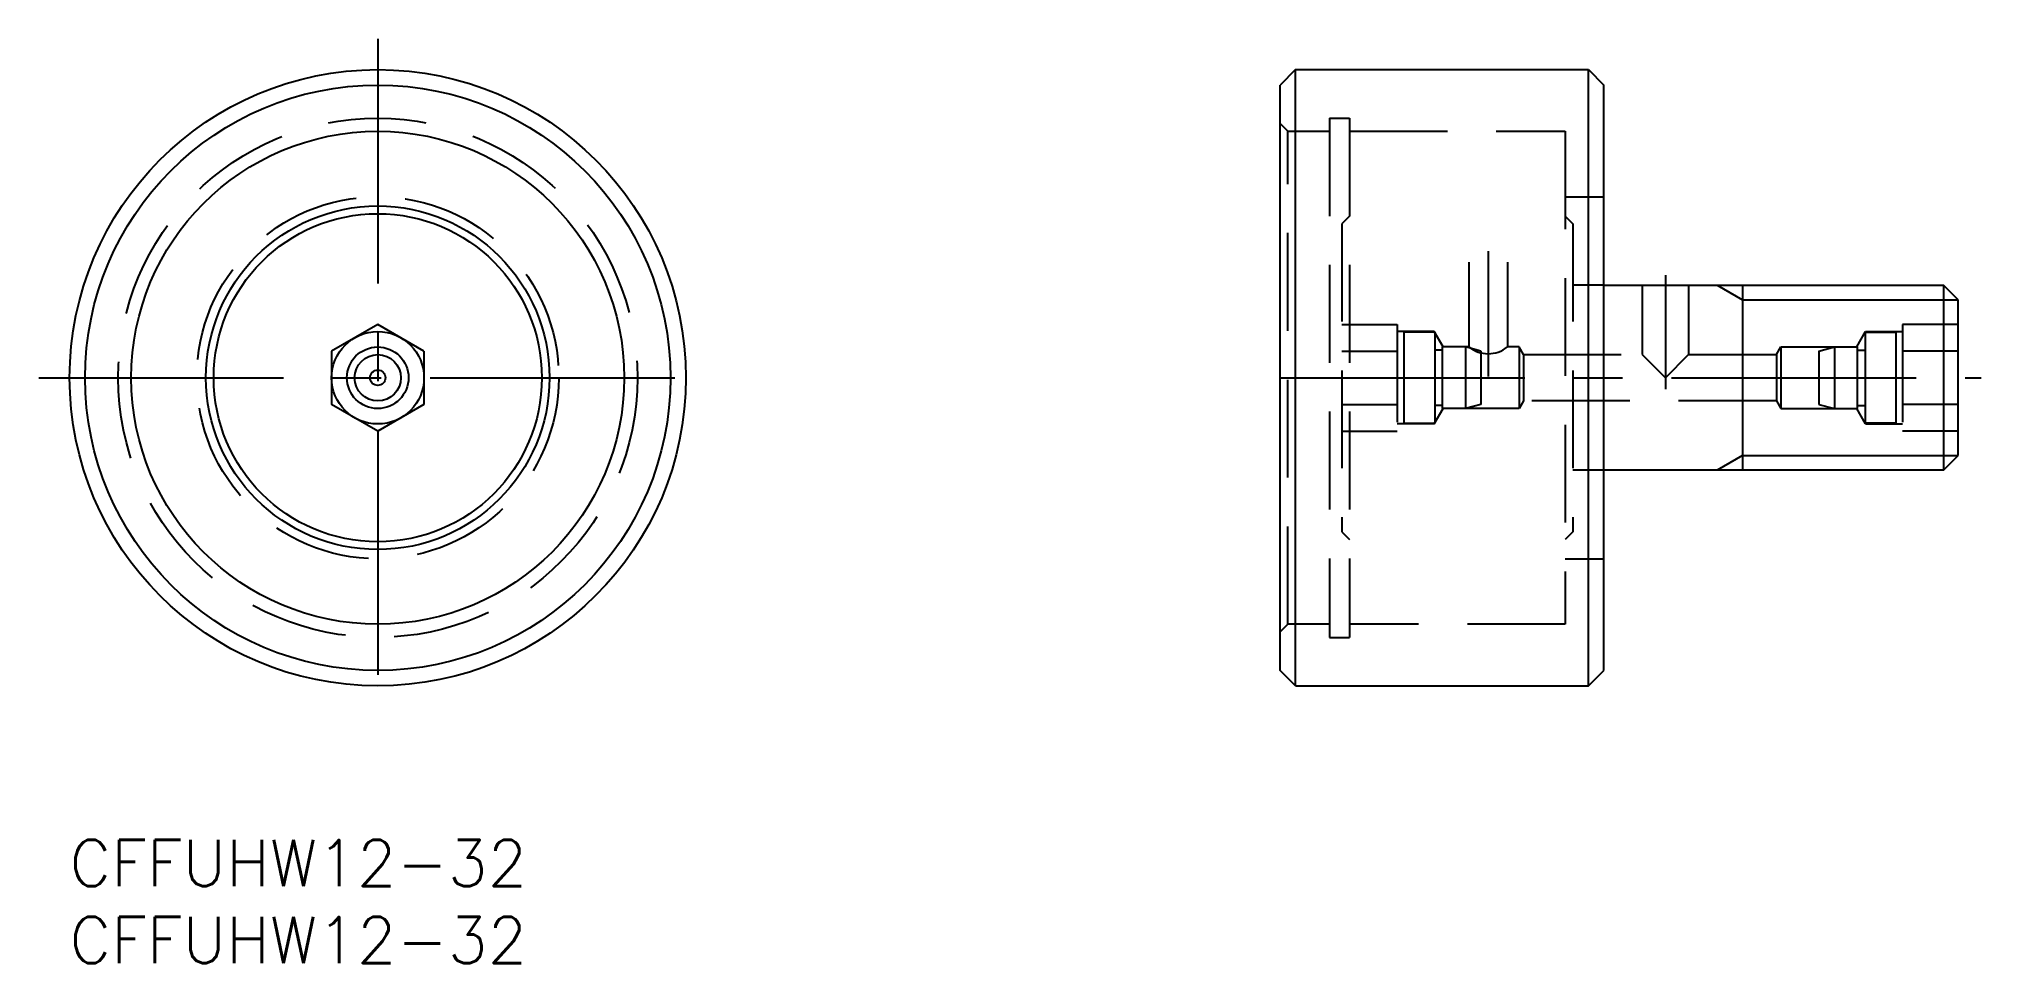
# Model space of a CAD drawing. Extents: x -2 to 124, y -8 to 52.
import ezdxf

# ---------------------------------------------------------------- set-up
doc = ezdxf.new("R2010")
doc.units = 0
doc.header["$LTSCALE"] = 0.5
doc.linetypes.add('CENTER', pattern=[50.8, 31.75, -6.35, 6.35, -6.35])
doc.linetypes.add('DASHED', pattern=[19.05, 12.7, -6.35])
for name, color, linetype in [('MSM_CENTER', 1, 'CENTER'), ('MSM_CONTINUOUS', 7, 'CONTINUOUS'), ('MSM_DASHED', 4, 'DASHED'), ('MSM_NARROW', 5, 'CONTINUOUS'), ('MSM_PART_NUMBER', 7, 'CONTINUOUS')]:
    doc.layers.add(name, color=color, linetype=linetype)
doc.styles.get("Standard").update_dxf_attribs({"font": 'txt.shx', "height": 3, "bigfont": 'bigfont.shx'})

# ---------------------------------------------------------------- blocks, each defined once
blk = doc.blocks.new('*U28')
at = {"layer": 'MSM_PART_NUMBER'}
blk.add_text('CFFUHW12-32', height=3, dxfattribs=at).set_placement((0, -3))
blk = doc.blocks.new('*U29')
at = {"layer": 'MSM_PART_NUMBER'}
blk.add_text('CFFUHW12-32', height=3, dxfattribs=at).set_placement((0, -8))

msp = doc.modelspace()

# ---------------------------------------------------------------- linework, layer by layer
at = {"layer": 'MSM_CENTER'}
for p, q in [((20, 52), (20, 8)), ((92.08, 38.21), (92.08, 30.08)), ((103.58, 36.65), (103.58, 29.25)), ((-2, 30), (42, 30)), ((78.58, 30), (124.08, 30))]:
    msp.add_line(p, q, dxfattribs=at)
at = {"layer": 'MSM_CONTINUOUS'}
for p, q in [((79.58, 50), (78.58, 49)), ((79.58, 50), (98.58, 50)), ((79.58, 10), (79.58, 50)), ((98.58, 50), (99.58, 49)), ((98.58, 10), (98.58, 50)), ((78.58, 11), (78.58, 49)), ((99.58, 11), (99.58, 49)), ((99.58, 36), (121.63, 36)), ((108.58, 36), (108.58, 24)), ((122.58, 35.05), (121.63, 36)), ((121.63, 36), (121.63, 24)), ((122.58, 24.95), (122.58, 35.05)), ((20, 33.46), (17, 31.73)), ((23, 31.73), (20, 33.46)), ((17, 31.73), (17, 28.27)), ((23, 31.73), (23, 28.27)), ((20, 26.54), (17, 28.27)), ((23, 28.27), (20, 26.54)), ((121.63, 24), (99.58, 24)), ((121.63, 24), (122.58, 24.95)), ((79.58, 10), (78.58, 11)), ((98.58, 10), (99.58, 11)), ((79.58, 10), (98.58, 10))]:
    msp.add_line(p, q, dxfattribs=at)
for radius in [20, 19, 16, 11.15, 10.65, 3, 2, 1.5, 0.5]:
    msp.add_circle((20, 30), radius, dxfattribs=at)
at = {"layer": 'MSM_DASHED'}
for p, q in [((81.78, 46.85), (81.78, 13.15)), ((81.78, 46.85), (83.08, 46.85)), ((83.08, 46.85), (83.08, 13.15)), ((79.08, 46), (78.58, 46.5)), ((79.08, 46), (81.78, 46)), ((79.08, 14), (79.08, 46)), ((83.08, 46), (97.08, 46)), ((97.08, 46), (97.08, 14)), ((97.08, 41.75), (99.58, 41.75)), ((83.08, 40.5), (82.58, 40)), ((97.08, 40.5), (97.58, 40)), ((82.58, 40), (82.58, 20)), ((97.58, 40), (97.58, 20)), ((90.83, 37.5), (90.83, 32.84)), ((90.83, 37.5), (90.83, 32)), ((93.33, 37.5), (93.33, 32)), ((99.58, 36), (97.58, 36)), ((102.08, 36), (102.08, 31.5)), ((105.08, 36), (105.08, 31.5)), ((82.58, 33.46), (86.18, 33.46)), ((86.18, 33.46), (86.18, 26.54)), ((88.58, 33), (86.18, 33)), ((86.61, 32.95), (86.61, 27.05)), ((88.61, 32.95), (86.61, 32.95)), ((89.16, 32), (88.58, 33)), ((88.58, 33), (88.58, 32.95)), ((88.61, 32.95), (88.61, 27.05)), ((116, 32), (116.58, 33)), ((116.55, 32.95), (116.55, 27.05)), ((116.55, 32.95), (118.55, 32.95)), ((116.58, 33), (116.58, 32.95)), ((116.58, 33), (118.98, 33)), ((118.55, 32.95), (118.55, 27.05)), ((118.98, 33.46), (118.98, 26.54)), ((122.58, 33.46), (118.98, 33.46)), ((82.58, 31.73), (86.18, 31.73)), ((89.11, 31.8), (88.61, 31.8)), ((89.11, 28), (89.11, 32)), ((90.83, 32), (89.11, 32)), ((90.61, 32), (90.61, 28)), ((91.61, 31.73), (90.61, 32)), ((91.61, 31.73), (91.61, 28.27)), ((94.08, 32), (93.33, 32)), ((94.08, 32), (94.08, 28)), ((94.37, 31.5), (94.08, 32)), ((110.79, 31.5), (111.08, 32)), ((111.08, 32), (111.08, 28)), ((111.08, 32), (116.05, 32)), ((113.55, 31.73), (114.55, 32)), ((113.55, 31.73), (113.55, 28.27)), ((114.55, 32), (114.55, 28)), ((116.05, 28), (116.05, 32)), ((116.05, 31.8), (116.55, 31.8)), ((122.58, 31.73), (118.98, 31.73)), ((94.37, 31.5), (102.08, 31.5)), ((94.37, 31.5), (94.37, 28.5)), ((102.08, 31.5), (103.58, 30)), ((103.58, 30), (105.08, 31.5)), ((105.08, 31.5), (110.79, 31.5)), ((110.79, 31.5), (110.79, 28.5)), ((82.58, 28.27), (86.18, 28.27)), ((88.58, 27), (89.16, 28)), ((89.11, 28.2), (88.61, 28.2)), ((94.08, 28), (89.11, 28)), ((91.61, 28.27), (90.61, 28)), ((94.37, 28.5), (94.08, 28)), ((110.79, 28.5), (94.37, 28.5)), ((110.79, 28.5), (111.08, 28)), ((111.08, 28), (116.05, 28)), ((113.55, 28.27), (114.55, 28)), ((116.58, 27), (116, 28)), ((116.05, 28.2), (116.55, 28.2)), ((122.58, 28.27), (118.98, 28.27)), ((82.58, 26.54), (86.18, 26.54)), ((88.58, 27), (86.18, 27)), ((86.61, 27.05), (88.61, 27.05)), ((88.58, 27.05), (88.58, 27)), ((118.55, 27.05), (116.55, 27.05)), ((116.58, 27.05), (116.58, 27)), ((116.58, 27), (118.98, 27)), ((122.58, 26.54), (118.98, 26.54)), ((99.58, 24), (97.58, 24)), ((82.58, 20), (83.08, 19.5)), ((97.58, 20), (97.08, 19.5)), ((97.08, 18.25), (99.58, 18.25)), ((79.08, 14), (78.58, 13.5)), ((81.78, 14), (79.08, 14)), ((97.08, 14), (83.08, 14)), ((81.78, 13.15), (83.08, 13.15))]:
    msp.add_line(p, q, dxfattribs=at)
for radius in [16.85, 11.75]:
    msp.add_circle((20, 30), radius, dxfattribs=at)
msp.add_arc((92.08, 33.56), 2, 231.3562, 308.6438, dxfattribs=at)
at = {"layer": 'MSM_NARROW'}
for p, q in [((106.94, 36), (108.58, 35.05)), ((108.58, 35.05), (122.58, 35.05)), ((108.58, 24.95), (106.94, 24)), ((108.58, 24.95), (122.58, 24.95))]:
    msp.add_line(p, q, dxfattribs=at)

# ---------------------------------------------------------------- block references
at = {"layer": 'MSM_CONTINUOUS'}
for name in ['*U28', '*U29']:
    msp.add_blockref(name, (0, 0), dxfattribs=at)

doc.saveas('drawing.dxf')
